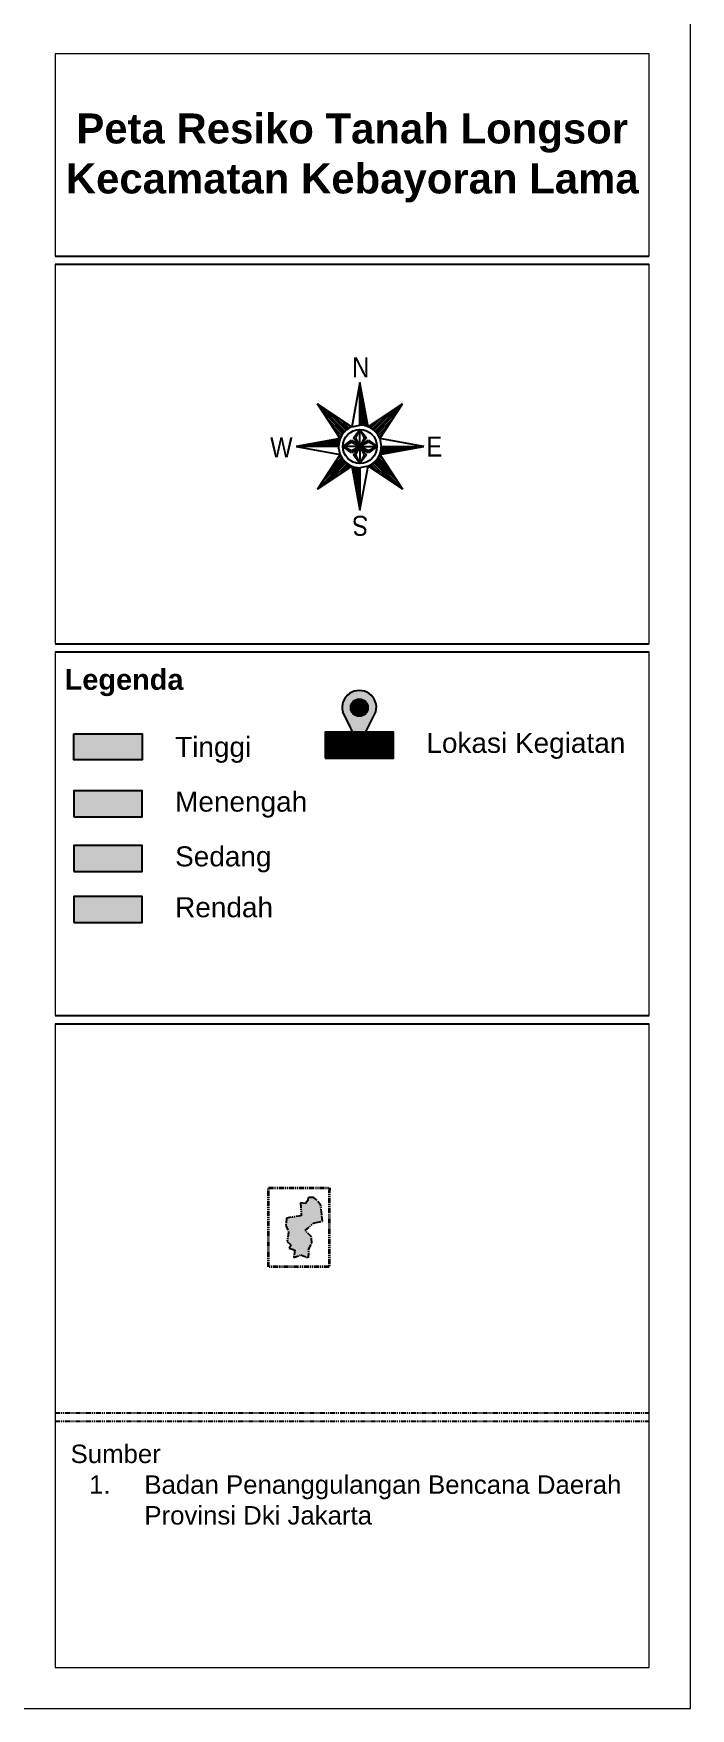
# Model space of a CAD drawing. Header units: millimetres. Extents: x 1190 to 1865, y 1371 to 1788.
# Drawn here: x 1487.5 to 1568.2, y 1370.9 to 1576.7 of the extents above; entities that cross this region are included whole.
import ezdxf

# ---------------------------------------------------------------- set-up
doc = ezdxf.new("R2010")
doc.units = ezdxf.units.MM
doc.header["$MEASUREMENT"] = 0
doc.linetypes.add('PHANTOM2', pattern=[1.25, 0.625, -0.125, 0.125, -0.125, 0.125, -0.125])
doc.linetypes.add('PTS_EXT', pattern=[999999, 0, -999999])
doc.layers.add('A-TEXT-3', color=7, linetype='Continuous', lineweight=5)
doc.layers.add('Batas Luar', color=7, linetype='Continuous', lineweight=20)
doc.layers.add('Batas Wilayah', color=7, linetype='PHANTOM2')
doc.styles.add('PED', font='SASB____.pfb', dxfattribs={"width": 0.9, "height": 0.4})
doc.styles.get("Standard").update_dxf_attribs({"font": 'arial.ttf'})

msp = doc.modelspace()

# ---------------------------------------------------------------- hatches: boundary and pattern name
h = msp.add_hatch(color=1)
h.dxf.hatch_style = 1
h.paths.add_polyline_path([(1529.56, 1493.38, 1.282095), (1525.48, 1493.38), (1527.52, 1489.29)])
h.paths.add_polyline_path([(1526.46, 1493.89, -1), (1528.58, 1493.89, -1)], flags=16)
at = {"true_color": 0xffffff}
h = msp.add_hatch(color=7, dxfattribs=at)
h.dxf.hatch_style = 1
h.paths.add_polyline_path([(1526.46, 1493.89, 1), (1528.58, 1493.89, 1)])
at = {"layer": 'Batas Wilayah', "linetype": 'ByBlock', "true_color": 0xed1f24}
h = msp.add_hatch(color=240, dxfattribs=at)
h.dxf.hatch_style = 1
h.paths.add_polyline_path([(1500.85, 1487.48), (1500.85, 1490.68), (1492.46, 1490.68), (1492.46, 1487.48)])
at = {"layer": 'Batas Wilayah', "linetype": 'ByBlock'}
h = msp.add_hatch(dxfattribs=at)
h.set_pattern_fill('ANSI31', color=8, scale=0.841293)
h.set_pattern_definition([(45, (5565.279, -506.07846), (-0.074360475, 0.074360475), [])])
h.paths.add_polyline_path([(1523.32, 1490.89), (1523.32, 1487.7), (1531.72, 1487.7), (1531.72, 1490.89)])
at = {"layer": 'Batas Wilayah', "linetype": 'ByBlock', "true_color": 0xeb5a00}
h = msp.add_hatch(color=32, dxfattribs=at)
h.dxf.hatch_style = 1
h.paths.add_polyline_path([(1492.46, 1483.67), (1492.46, 1480.47), (1500.85, 1480.47), (1500.85, 1483.67)])
at = {"layer": 'Batas Wilayah', "linetype": 'ByBlock', "true_color": 0xf8d731}
h = msp.add_hatch(color=40, dxfattribs=at)
h.dxf.hatch_style = 1
h.paths.add_polyline_path([(1492.46, 1476.94), (1492.46, 1473.74), (1500.85, 1473.74), (1500.85, 1476.94)])
at = {"layer": 'Batas Wilayah', "linetype": 'ByBlock'}
h = msp.add_hatch(color=3, dxfattribs=at)
h.dxf.hatch_style = 1
h.paths.add_polyline_path([(1492.46, 1470.69), (1492.46, 1467.5), (1500.85, 1467.5), (1500.85, 1470.69)])
at = {"layer": 'Batas Wilayah', "true_color": 0xeef113}
h = msp.add_hatch(color=2, dxfattribs=at)
h.dxf.hatch_style = 1
h.paths.add_polyline_path([(1520.39, 1431.44), (1518.57, 1431.17), (1518.5, 1430.26), (1518.84, 1429.44), (1518.65, 1428.28), (1519.15, 1427.83), (1518.9, 1427.45), (1519.61, 1427.24), (1519.45, 1426.3), (1520.35, 1426.63), (1521.29, 1426.26), (1521.31, 1427.37), (1521.69, 1428.08), (1521.63, 1428.86), (1520.87, 1429.65), (1521.88, 1430.53), (1522.22, 1430.61), (1523.01, 1430.8), (1522.91, 1431.62), (1522.78, 1432.71), (1522.22, 1433.46), (1521.91, 1433.67), (1521.22, 1433.71), (1521.19, 1433.31), (1520.92, 1432.95), (1520.31, 1433.04)])

# ---------------------------------------------------------------- linework, layer by layer
at = {"linetype": 'Continuous'}
for p, q in [((1528.59, 1528.42), (1527.6, 1533.85)), ((1527.6, 1528.61), (1527.6, 1533.85)), ((1527.68, 1528.61), (1527.68, 1533.41)), ((1527.89, 1528.59), (1527.89, 1532.26)), ((1526.61, 1528.42), (1522.37, 1531.23)), ((1525.18, 1526.98), (1522.37, 1531.23)), ((1525.75, 1527.84), (1522.37, 1531.23)), ((1525.61, 1527.69), (1522.95, 1530.35)), ((1525.9, 1527.99), (1523.24, 1530.65)), ((1525.48, 1527.52), (1523.52, 1529.48)), ((1526.07, 1528.12), (1524.12, 1530.07)), ((1526.25, 1528.23), (1524.99, 1529.49)), ((1528.1, 1528.56), (1528.1, 1531.11)), ((1528.31, 1528.51), (1528.31, 1529.96)), ((1528.59, 1528.42), (1532.84, 1531.23)), ((1528.95, 1528.23), (1530.21, 1529.49)), ((1529.13, 1528.12), (1531.09, 1530.07)), ((1529.3, 1527.99), (1531.96, 1530.65)), ((1529.45, 1527.84), (1532.84, 1531.23)), ((1529.59, 1527.69), (1532.26, 1530.35)), ((1529.72, 1527.52), (1531.68, 1529.48)), ((1530.03, 1526.98), (1532.84, 1531.23)), ((1525.36, 1527.35), (1524.1, 1528.6)), ((1525.26, 1527.15), (1524.68, 1527.73)), ((1526.44, 1528.34), (1525.87, 1528.91)), ((1526.82, 1527.04), (1527.6, 1528.09)), ((1527.08, 1527.04), (1527.6, 1528.09)), ((1527.6, 1528.09), (1528.39, 1527.04)), ((1528.52, 1528.45), (1528.52, 1528.81)), ((1528.76, 1528.34), (1529.34, 1528.91)), ((1529.84, 1527.35), (1531.1, 1528.6)), ((1529.95, 1527.15), (1530.52, 1527.73)), ((1525.18, 1526.98), (1519.75, 1525.99)), ((1524.98, 1525.99), (1519.75, 1525.99)), ((1524.99, 1526.07), (1520.18, 1526.07)), ((1525, 1526.28), (1521.33, 1526.28)), ((1525.03, 1526.49), (1522.48, 1526.49)), ((1525.08, 1526.7), (1523.64, 1526.7)), ((1525.15, 1526.91), (1524.79, 1526.91)), ((1525.51, 1525.99), (1526.55, 1526.78)), ((1526.55, 1525.47), (1525.51, 1525.99)), ((1526.55, 1525.21), (1525.51, 1525.99)), ((1526.55, 1526.78), (1527.6, 1525.99)), ((1527.6, 1525.99), (1526.55, 1525.47)), ((1527.6, 1525.99), (1526.55, 1525.21)), ((1527.6, 1525.99), (1526.82, 1527.04)), ((1526.82, 1524.95), (1527.6, 1525.99)), ((1527.6, 1525.99), (1527.08, 1527.04)), ((1528.39, 1527.04), (1527.6, 1525.99)), ((1527.6, 1525.99), (1528.65, 1526.78)), ((1528.65, 1526.52), (1527.6, 1525.99)), ((1527.6, 1525.99), (1528.13, 1524.95)), ((1527.6, 1525.99), (1528.39, 1524.95)), ((1528.65, 1525.21), (1527.6, 1525.99)), ((1528.65, 1526.78), (1529.7, 1525.99)), ((1529.7, 1525.99), (1528.65, 1526.52)), ((1529.7, 1525.99), (1528.65, 1525.21)), ((1530.03, 1525.01), (1535.45, 1525.99)), ((1530.17, 1525.5), (1532.72, 1525.5)), ((1530.2, 1525.71), (1533.87, 1525.71)), ((1530.22, 1525.99), (1535.45, 1525.99)), ((1530.22, 1525.91), (1535.02, 1525.91)), ((1525.18, 1525.01), (1522.37, 1520.76)), ((1525.75, 1524.14), (1522.37, 1520.76)), ((1526.61, 1523.57), (1522.37, 1520.76)), ((1525.61, 1524.3), (1522.95, 1521.63)), ((1525.9, 1524), (1523.24, 1521.34)), ((1525.48, 1524.46), (1523.52, 1522.51)), ((1525.36, 1524.64), (1524.1, 1523.38)), ((1526.07, 1523.87), (1524.12, 1521.92)), ((1525.26, 1524.83), (1524.68, 1524.26)), ((1526.25, 1523.75), (1524.99, 1522.5)), ((1526.44, 1523.65), (1525.87, 1523.07)), ((1526.61, 1523.57), (1527.6, 1518.14)), ((1526.69, 1523.54), (1526.69, 1523.18)), ((1527.6, 1523.9), (1526.82, 1524.95)), ((1526.89, 1523.47), (1526.89, 1522.03)), ((1527.1, 1523.42), (1527.1, 1520.88)), ((1527.31, 1523.39), (1527.31, 1519.72)), ((1527.52, 1523.38), (1527.52, 1518.57)), ((1528.13, 1524.95), (1527.6, 1523.9)), ((1528.39, 1524.95), (1527.6, 1523.9)), ((1527.6, 1523.38), (1527.6, 1518.14)), ((1528.59, 1523.57), (1532.84, 1520.76)), ((1528.76, 1523.65), (1529.34, 1523.07)), ((1528.95, 1523.75), (1530.21, 1522.5)), ((1529.13, 1523.87), (1531.09, 1521.92)), ((1529.3, 1524), (1531.96, 1521.34)), ((1529.45, 1524.14), (1532.84, 1520.76)), ((1529.59, 1524.3), (1532.26, 1521.63)), ((1529.72, 1524.46), (1531.68, 1522.51)), ((1529.84, 1524.64), (1531.1, 1523.38)), ((1529.95, 1524.83), (1530.52, 1524.26)), ((1530.03, 1525.01), (1532.84, 1520.76)), ((1530.05, 1525.08), (1530.42, 1525.08)), ((1530.12, 1525.29), (1531.57, 1525.29))]:
    msp.add_line(p, q, dxfattribs=at)
at = {"linetype": 'PTS_EXT'}
msp.add_lwpolyline([(1522.37, 1531.23), (1525.18, 1526.98), (1519.75, 1525.99), (1525.18, 1525.01), (1522.37, 1520.76), (1526.61, 1523.57), (1527.6, 1518.14), (1528.59, 1523.57), (1532.84, 1520.76), (1530.03, 1525.01), (1535.45, 1525.99), (1530.03, 1526.98), (1532.84, 1531.23), (1528.59, 1528.42), (1527.6, 1533.85), (1526.61, 1528.42)], close=True, dxfattribs=at)
at = {"linetype": 'Continuous'}
for points in [[(1527.6, 1533.85), (1526.61, 1528.42), (1527.6, 1528.61), (1527.6, 1533.85)], [(1527.6, 1525.99), (1527.6, 1528.09), (1528.13, 1527.04), (1527.6, 1525.99)], [(1519.75, 1525.99), (1525.18, 1525.01), (1524.98, 1525.99), (1519.75, 1525.99)], [(1527.6, 1525.99), (1525.51, 1525.99), (1526.55, 1526.52), (1527.6, 1525.99)], [(1527.6, 1525.99), (1527.6, 1523.9), (1527.08, 1524.95), (1527.6, 1525.99)], [(1527.6, 1525.99), (1529.7, 1525.99), (1528.65, 1525.47), (1527.6, 1525.99)], [(1535.45, 1525.99), (1530.03, 1526.98), (1530.22, 1525.99), (1535.45, 1525.99)], [(1527.6, 1518.14), (1528.59, 1523.57), (1527.6, 1523.38), (1527.6, 1518.14)]]:
    msp.add_lwpolyline(points, close=True, dxfattribs=at)
for points in [[(1527.52, 1489.29), (1525.48, 1493.38)], [(1527.52, 1489.29), (1529.56, 1493.38)]]:
    msp.add_lwpolyline(points)
msp.add_circle((1527.6, 1525.99), 2.09, dxfattribs=at)
msp.add_circle((1527.52, 1493.89), 1.06)
for start, end in [(112.151, 157.849), (67.8485, 90), (22.1515, 67.8486), (157.849, 180), (337.849, 0), (202.151, 247.849), (247.849, 270), (292.151, 337.849)]:
    msp.add_arc((1527.6, 1525.99), 2.62, start, end, dxfattribs=at)
msp.add_arc((1527.52, 1493.89), 2.1, 345.9066, 194.0934)
at = {"layer": 'Batas Luar'}
msp.add_lwpolyline([(1568.21, 1579.26), (1271.22, 1579.26), (1271.22, 1370.89), (1568.21, 1370.89)], close=True, dxfattribs=at)
for points in [[(1563.13, 1549.38), (1563.13, 1574.22), (1490.15, 1574.22), (1490.15, 1549.38)], [(1490.15, 1548.39), (1490.15, 1501.73)], [(1563.13, 1501.73), (1563.13, 1548.39)], [(1490.15, 1500.74), (1490.15, 1456.04)], [(1563.13, 1456.04), (1563.13, 1500.74)], [(1490.15, 1455.05), (1490.15, 1375.92), (1563.13, 1375.92), (1563.13, 1455.05)]]:
    msp.add_lwpolyline(points, dxfattribs=at)
at = {"layer": 'Batas Wilayah', "linetype": 'ByBlock'}
for points in [[(1490.15, 1549.38), (1563.13, 1549.38)], [(1490.15, 1548.39), (1563.13, 1548.39)], [(1490.15, 1501.73), (1563.13, 1501.73)], [(1490.15, 1501.73), (1563.13, 1501.73)], [(1490.15, 1500.74), (1563.13, 1500.74)], [(1490.15, 1456.04), (1563.13, 1456.04)], [(1490.15, 1456.04), (1563.13, 1456.04)], [(1490.15, 1456.04), (1563.13, 1456.04)], [(1490.15, 1455.05), (1563.13, 1455.05)]]:
    msp.add_lwpolyline(points, dxfattribs=at)
for points in [[(1492.46, 1490.68), (1500.85, 1490.68), (1500.85, 1487.48), (1492.46, 1487.48)], [(1523.32, 1487.7), (1531.72, 1487.7), (1531.72, 1490.89), (1523.32, 1490.89)], [(1492.46, 1480.47), (1500.85, 1480.47), (1500.85, 1483.67), (1492.46, 1483.67)], [(1492.46, 1473.74), (1500.85, 1473.74), (1500.85, 1476.94), (1492.46, 1476.94)], [(1492.46, 1467.5), (1500.85, 1467.5), (1500.85, 1470.69), (1492.46, 1470.69)]]:
    msp.add_lwpolyline(points, close=True, dxfattribs=at)
at = {"layer": 'Batas Wilayah', "color": 242, "lineweight": 35, "true_color": 0xcd2027}
msp.add_lwpolyline([(1516.37, 1434.87), (1523.84, 1434.87), (1523.82, 1425.16), (1516.35, 1425.16)], close=True, dxfattribs=at)
at = {"layer": 'Batas Wilayah'}
for points in [[(1521.19, 1433.31), (1520.92, 1432.95), (1520.31, 1433.04), (1520.39, 1431.44), (1518.57, 1431.17), (1518.5, 1430.26), (1518.84, 1429.44), (1518.65, 1428.28), (1519.15, 1427.83), (1518.9, 1427.45), (1519.61, 1427.24), (1519.45, 1426.3), (1520.35, 1426.63), (1521.29, 1426.26), (1521.31, 1427.37), (1521.69, 1428.08), (1521.63, 1428.86), (1520.87, 1429.65), (1521.88, 1430.53), (1522.22, 1430.61), (1523.01, 1430.8), (1522.91, 1431.62), (1522.78, 1432.71), (1522.22, 1433.46), (1521.91, 1433.67), (1521.22, 1433.71), (1521.19, 1433.31)], [(1490.15, 1407.21), (1563.13, 1407.21)], [(1490.15, 1407.21), (1563.13, 1407.21)], [(1490.15, 1407.21), (1563.13, 1407.21)], [(1490.15, 1406.22), (1563.13, 1406.22)]]:
    msp.add_lwpolyline(points, dxfattribs=at)

# ---------------------------------------------------------------- texts
at = {"linetype": 'Continuous', "width": 0.85}
for s, rotation, p in [('N', 0, (1526.65, 1534.49)), ('S', 180, (1528.62, 1517.47))]:
    msp.add_text(s, height=2.46, rotation=rotation, dxfattribs=at).set_placement(p)
for s, p in [('W', (1516.57, 1524.65)), ('E', (1535.76, 1524.74))]:
    msp.add_text(s, height=2.46, dxfattribs=at).set_placement(p)
at = {"layer": 'A-TEXT-3', "color": 7, "linetype": 'Continuous', "style": 'PED'}
msp.add_text('Legenda', height=2.542, dxfattribs=at).set_placement((1491.32, 1496.08))
at = {"layer": 'Batas Wilayah', "attachment_point": 1}
for s, width, gutter_width, insert, char_height in [('\\pxqc;{\\fArial|b1|i0|c0|p34;Peta Resiko Tanah Longsor Kecamatan Kebayoran Lama}', 73.0055, 18.43, (1490.15, 1566.91), 3.6851), ('Tinggi', 24.7524, 12.3, (1504.89, 1490.3), 2.459), ('Lokasi Kegiatan', 24.7524, 12.3, (1535.76, 1490.79), 2.4593), ('Menengah', 24.7524, 12.3, (1504.89, 1483.57), 2.459), ('Sedang', 24.7524, 12.3, (1504.89, 1476.84), 2.459), ('Rendah', 24.7524, 12.3, (1504.89, 1470.59), 2.459), ('Sumber\\P\\pxi-3,l4,t4;1.^IBadan Penanggulangan Bencana Daerah Provinsi Dki Jakarta', 70.0277, 11.33, (1492.05, 1403.32), 2.2661)]:
    msp.add_mtext_dynamic_manual_height_columns(s, width=width, gutter_width=gutter_width, heights=[0], dxfattribs=dict(at, insert=insert, char_height=char_height))

doc.saveas('drawing.dxf')
